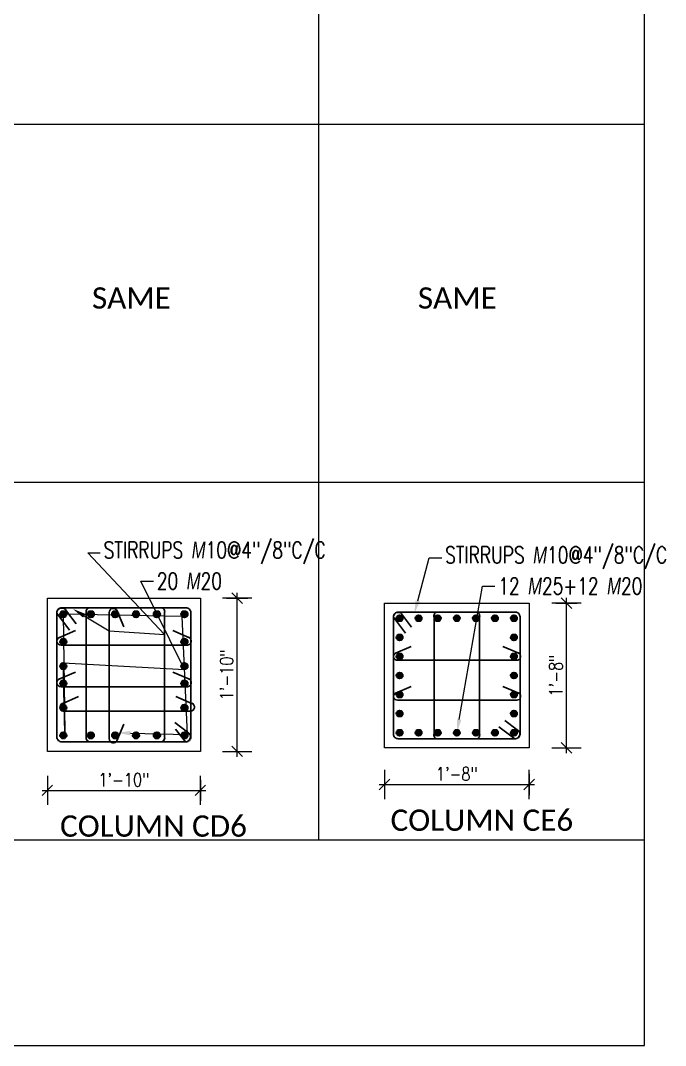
# Model space of a CAD drawing. Header units: inches. Extents: x 0 to 162649, y -36601 to -26324.
# Drawn here: x 143884.9 to 143975.9, y -29607 to -29462.4 of the extents above; entities that cross this region are included whole.
import ezdxf
from ezdxf import colors
from ezdxf.entities.mleader import LeaderData, LeaderLine
from ezdxf.math import Vec2, Vec3

# ---------------------------------------------------------------- set-up
doc = ezdxf.new("R2010")
doc.units = ezdxf.units.IN
doc.header["$MEASUREMENT"] = 0
for name, color, linetype, lineweight in [('Column', 211, 'Continuous', 9), ('dimention', 1, 'Continuous', 13), ('Line', 31, 'Continuous', 5), ('OL_AR_Text', 140, 'Continuous', 5), ('Rein', 3, 'Continuous', 30), ('Stirrups', 191, 'Continuous', 25), ('TEXT', 7, 'Continuous', 9)]:
    doc.layers.add(name, color=color, linetype=linetype, lineweight=lineweight)
doc.styles.add('1-8 Annotative Text', font='calibri.ttf', dxfattribs={"height": 0.125})
doc.styles.add('DIM', font='simplex.shx', dxfattribs={"width": 0.75})
doc.styles.add('rmtext', font='romans.shx', dxfattribs={"width": 0.8})
doc.dimstyles.new('DIM-24', dxfattribs={"dimscale": 24, "dimtxt": 0.078125, "dimasz": 0.0625, "dimexe": 0.0625, "dimexo": 0.015625, "dimgap": 0.015625, "dimtad": 1, "dimdec": 1, "dimzin": 3, "dimdsep": 46, "dimlunit": 4, "dimtxsty": 'rmtext', "dimblk": 'OBLIQUE', "dimcen": 0.09375, "dimdle": 0.03125, "dimclrd": 1, "dimclre": 1, "dimclrt": 2, "dimadec": 0, "dimazin": 0, "dimtfac": 0.75, "dimtdec": 1, "dimtix": 1, "dimtmove": 0, "dimatfit": 3, "dimfxl": 0.0625, "dimfxlon": 1, "dimfrac": 1, "dimtolj": 1, "dimtzin": 0, "dimlwd": -1, "dimlwe": 5, "dimarcsym": 0})

# ---------------------------------------------------------------- blocks, each defined once
blk = doc.blocks.new('_Oblique')
for p, q in [((0, -1.375), (0, 1.375)), ((-0.495, -0.495), (0.495, 0.495))]:
    blk.add_line(p, q)
blk = doc.blocks.new('*D778')
at = {"layer": 'Defpoints', "color": 0, "transparency": 16777216}
for p in [(143936.27, -29565), (143956.67, -29565), (143956.67, -29570.19)]:
    blk.add_point(p, dxfattribs=at)
at = {"layer": 'dimention', "color": 1, "lineweight": 5, "transparency": 16777216}
for p, q in [((143936.27, -29568.69), (143936.27, -29571.69)), ((143956.67, -29568.69), (143956.67, -29571.69))]:
    blk.add_line(p, q, dxfattribs=at)
at = {"layer": 'dimention', "color": 1, "transparency": 16777216}
blk.add_line((143935.52, -29570.19), (143957.42, -29570.19), dxfattribs=at)
at = {"layer": 'dimention', "color": 1, "transparency": 16777216, "xscale": 1.5, "yscale": 1.5, "zscale": 1.5, "rotation": 180}
blk.add_blockref('_Oblique', (143936.27, -29570.19), dxfattribs=at)
at = {"layer": 'dimention', "color": 1, "transparency": 16777216, "xscale": 1.5, "yscale": 1.5, "zscale": 1.5}
blk.add_blockref('_Oblique', (143956.67, -29570.19), dxfattribs=at)
at = {"layer": 'dimention', "color": 2, "transparency": 16777216, "insert": (143946.47, -29568.69), "char_height": 1.875, "attachment_point": 5, "style": 'rmtext'}
blk.add_mtext('\\A1;1\'-8"', dxfattribs=at)
blk = doc.blocks.new('*D779')
at = {"layer": 'Defpoints', "color": 0, "transparency": 16777216}
for p in [(143956.67, -29544.6), (143961.95, -29544.6), (143956.67, -29565)]:
    blk.add_point(p, dxfattribs=at)
at = {"layer": 'dimention', "color": 1, "transparency": 16777216}
blk.add_line((143961.95, -29565.75), (143961.95, -29543.85), dxfattribs=at)
at = {"layer": 'dimention', "color": 1, "lineweight": 5, "transparency": 16777216}
for p, q in [((143960.45, -29544.6), (143963.45, -29544.6)), ((143960.45, -29565), (143963.45, -29565))]:
    blk.add_line(p, q, dxfattribs=at)
at = {"layer": 'dimention', "color": 1, "transparency": 16777216, "xscale": 1.5, "yscale": 1.5, "zscale": 1.5}
for p, rotation in [((143961.95, -29544.6), 90), ((143961.95, -29565), 270)]:
    blk.add_blockref('_Oblique', p, dxfattribs=dict(at, rotation=rotation))
at = {"layer": 'dimention', "color": 2, "transparency": 16777216, "insert": (143960.46, -29554.8), "char_height": 1.875, "attachment_point": 5, "rotation": 90, "style": 'rmtext'}
blk.add_mtext('\\A1;1\'-8"', dxfattribs=at)
blk = doc.blocks.new('*D807')
at = {"layer": 'Defpoints', "color": 0, "transparency": 16777216}
for p in [(143888.67, -29565.5), (143910.27, -29565.5), (143910.27, -29571)]:
    blk.add_point(p, dxfattribs=at)
at = {"layer": 'dimention', "color": 1, "lineweight": 5, "transparency": 16777216}
for p, q in [((143888.67, -29569.5), (143888.67, -29572.5)), ((143910.27, -29569.5), (143910.27, -29572.5))]:
    blk.add_line(p, q, dxfattribs=at)
at = {"layer": 'dimention', "color": 1, "transparency": 16777216}
blk.add_line((143887.92, -29571), (143911.02, -29571), dxfattribs=at)
at = {"layer": 'dimention', "color": 1, "transparency": 16777216, "xscale": 1.5, "yscale": 1.5, "zscale": 1.5, "rotation": 180}
blk.add_blockref('_Oblique', (143888.67, -29571), dxfattribs=at)
at = {"layer": 'dimention', "color": 1, "transparency": 16777216, "xscale": 1.5, "yscale": 1.5, "zscale": 1.5}
blk.add_blockref('_Oblique', (143910.27, -29571), dxfattribs=at)
at = {"layer": 'dimention', "color": 2, "transparency": 16777216, "insert": (143899.47, -29569.51), "char_height": 1.875, "attachment_point": 5, "style": 'rmtext'}
blk.add_mtext('\\A1;1\'-10"', dxfattribs=at)
blk = doc.blocks.new('*D808')
at = {"layer": 'Defpoints', "color": 0, "transparency": 16777216}
for p in [(143910.27, -29543.9), (143915.47, -29543.9), (143910.27, -29565.5)]:
    blk.add_point(p, dxfattribs=at)
at = {"layer": 'dimention', "color": 1, "lineweight": 5, "transparency": 16777216}
for p, q in [((143913.97, -29543.9), (143916.97, -29543.9)), ((143913.97, -29565.5), (143916.97, -29565.5))]:
    blk.add_line(p, q, dxfattribs=at)
at = {"layer": 'dimention', "color": 1, "transparency": 16777216}
blk.add_line((143915.47, -29566.25), (143915.47, -29543.15), dxfattribs=at)
at = {"layer": 'dimention', "color": 1, "transparency": 16777216, "xscale": 1.5, "yscale": 1.5, "zscale": 1.5}
for p, rotation in [((143915.47, -29543.9), 90), ((143915.47, -29565.5), 270)]:
    blk.add_blockref('_Oblique', p, dxfattribs=dict(at, rotation=rotation))
at = {"layer": 'dimention', "color": 2, "transparency": 16777216, "insert": (143913.98, -29554.7), "char_height": 1.875, "attachment_point": 5, "rotation": 90, "style": 'rmtext'}
blk.add_mtext('\\A1;1\'-10"', dxfattribs=at)

msp = doc.modelspace()

# ---------------------------------------------------------------- hatches: boundary and pattern name
at = {"layer": 'Rein'}
h = msp.add_hatch(color=256, dxfattribs=at)
h.dxf.hatch_style = 1
h.paths.add_polyline_path([(143891.37, -29546.15, 1), (143890.47, -29546.15, 1)])
h = msp.add_hatch(color=256, dxfattribs=at)
h.dxf.hatch_style = 1
h.paths.add_polyline_path([(143895.25, -29546.15, 1), (143894.35, -29546.15, 1)])
h = msp.add_hatch(color=256, dxfattribs=at)
h.dxf.hatch_style = 1
h.paths.add_polyline_path([(143898.7, -29546.15, 1), (143897.8, -29546.15, 1)])
h = msp.add_hatch(color=256, dxfattribs=at)
h.dxf.hatch_style = 1
h.paths.add_polyline_path([(143901.64, -29546.15, 1), (143900.74, -29546.15, 1)])
h = msp.add_hatch(color=256, dxfattribs=at)
h.dxf.hatch_style = 1
h.paths.add_polyline_path([(143904.58, -29546.15, 1), (143903.68, -29546.15, 1)])
h = msp.add_hatch(color=256, dxfattribs=at)
h.dxf.hatch_style = 1
h.paths.add_polyline_path([(143908.47, -29546.15, 1), (143907.57, -29546.15, 1)])
h = msp.add_hatch(color=256, dxfattribs=at)
h.dxf.hatch_style = 1
h.paths.add_polyline_path([(143938.82, -29546.72, 1), (143937.97, -29546.72, 1)])
h = msp.add_hatch(color=256, dxfattribs=at)
h.dxf.hatch_style = 1
h.paths.add_polyline_path([(143941.51, -29546.72, 1), (143940.66, -29546.72, 1)])
h = msp.add_hatch(color=256, dxfattribs=at)
h.dxf.hatch_style = 1
h.paths.add_polyline_path([(143944.2, -29546.72, 1), (143943.35, -29546.72, 1)])
h = msp.add_hatch(color=256, dxfattribs=at)
h.dxf.hatch_style = 1
h.paths.add_polyline_path([(143946.89, -29546.72, 1), (143946.04, -29546.72, 1)])
h = msp.add_hatch(color=256, dxfattribs=at)
h.dxf.hatch_style = 1
h.paths.add_polyline_path([(143949.58, -29546.72, 1), (143948.73, -29546.72, 1)])
h = msp.add_hatch(color=256, dxfattribs=at)
h.dxf.hatch_style = 1
h.paths.add_polyline_path([(143952.27, -29546.72, 1), (143951.42, -29546.72, 1)])
h = msp.add_hatch(color=256, dxfattribs=at)
h.dxf.hatch_style = 1
h.paths.add_polyline_path([(143954.97, -29546.72, 1), (143954.12, -29546.72, 1)])
h = msp.add_hatch(color=256, dxfattribs=at)
h.dxf.hatch_style = 1
h.paths.add_polyline_path([(143891.37, -29550.03, 1), (143890.47, -29550.03, 1)])
h = msp.add_hatch(color=256, dxfattribs=at)
h.dxf.hatch_style = 1
h.paths.add_polyline_path([(143908.47, -29550.03, 1), (143907.57, -29550.03, 1)])
h = msp.add_hatch(color=256, dxfattribs=at)
h.dxf.hatch_style = 1
h.paths.add_polyline_path([(143938.82, -29549.42, 1), (143937.97, -29549.42, 1)])
h = msp.add_hatch(color=256, dxfattribs=at)
h.dxf.hatch_style = 1
h.paths.add_polyline_path([(143954.97, -29549.42, 1), (143954.12, -29549.42, 1)])
h = msp.add_hatch(color=256, dxfattribs=at)
h.dxf.hatch_style = 1
h.paths.add_polyline_path([(143938.82, -29552.11, 1), (143937.97, -29552.11, 1)])
h = msp.add_hatch(color=256, dxfattribs=at)
h.dxf.hatch_style = 1
h.paths.add_polyline_path([(143954.97, -29552.11, 1), (143954.12, -29552.11, 1)])
h = msp.add_hatch(color=256, dxfattribs=at)
h.dxf.hatch_style = 1
h.paths.add_polyline_path([(143891.37, -29553.48, 1), (143890.47, -29553.48, 1)])
h = msp.add_hatch(color=256, dxfattribs=at)
h.dxf.hatch_style = 1
h.paths.add_polyline_path([(143908.47, -29553.48, 1), (143907.57, -29553.48, 1)])
h = msp.add_hatch(color=256, dxfattribs=at)
h.dxf.hatch_style = 1
h.paths.add_polyline_path([(143938.82, -29554.8, 1), (143937.97, -29554.8, 1)])
h = msp.add_hatch(color=256, dxfattribs=at)
h.dxf.hatch_style = 1
h.paths.add_polyline_path([(143954.97, -29554.8, 1), (143954.12, -29554.8, 1)])
h = msp.add_hatch(color=256, dxfattribs=at)
h.dxf.hatch_style = 1
h.paths.add_polyline_path([(143891.37, -29555.92, 1), (143890.47, -29555.92, 1)])
h = msp.add_hatch(color=256, dxfattribs=at)
h.dxf.hatch_style = 1
h.paths.add_polyline_path([(143908.47, -29555.92, 1), (143907.57, -29555.92, 1)])
h = msp.add_hatch(color=256, dxfattribs=at)
h.dxf.hatch_style = 1
h.paths.add_polyline_path([(143938.82, -29557.49, 1), (143937.97, -29557.49, 1)])
h = msp.add_hatch(color=256, dxfattribs=at)
h.dxf.hatch_style = 1
h.paths.add_polyline_path([(143954.97, -29557.49, 1), (143954.12, -29557.49, 1)])
h = msp.add_hatch(color=256, dxfattribs=at)
h.dxf.hatch_style = 1
h.paths.add_polyline_path([(143891.37, -29559.36, 1), (143890.47, -29559.36, 1)])
h = msp.add_hatch(color=256, dxfattribs=at)
h.dxf.hatch_style = 1
h.paths.add_polyline_path([(143908.47, -29559.36, 1), (143907.57, -29559.36, 1)])
h = msp.add_hatch(color=256, dxfattribs=at)
h.dxf.hatch_style = 1
h.paths.add_polyline_path([(143938.82, -29560.18, 1), (143937.97, -29560.18, 1)])
h = msp.add_hatch(color=256, dxfattribs=at)
h.dxf.hatch_style = 1
h.paths.add_polyline_path([(143954.97, -29560.18, 1), (143954.12, -29560.18, 1)])
h = msp.add_hatch(color=256, dxfattribs=at)
h.dxf.hatch_style = 1
h.paths.add_polyline_path([(143891.37, -29563.25, 1), (143890.47, -29563.25, 1)])
h = msp.add_hatch(color=256, dxfattribs=at)
h.dxf.hatch_style = 1
h.paths.add_polyline_path([(143895.25, -29563.25, 1), (143894.35, -29563.25, 1)])
h = msp.add_hatch(color=256, dxfattribs=at)
h.dxf.hatch_style = 1
h.paths.add_polyline_path([(143898.7, -29563.25, 1), (143897.8, -29563.25, 1)])
h = msp.add_hatch(color=256, dxfattribs=at)
h.dxf.hatch_style = 1
h.paths.add_polyline_path([(143901.64, -29563.25, 1), (143900.74, -29563.25, 1)])
h = msp.add_hatch(color=256, dxfattribs=at)
h.dxf.hatch_style = 1
h.paths.add_polyline_path([(143904.58, -29563.25, 1), (143903.68, -29563.25, 1)])
h = msp.add_hatch(color=256, dxfattribs=at)
h.dxf.hatch_style = 1
h.paths.add_polyline_path([(143908.47, -29563.25, 1), (143907.57, -29563.25, 1)])
h = msp.add_hatch(color=256, dxfattribs=at)
h.dxf.hatch_style = 1
h.paths.add_polyline_path([(143938.82, -29562.87, 1), (143937.97, -29562.87, 1)])
h = msp.add_hatch(color=256, dxfattribs=at)
h.dxf.hatch_style = 1
h.paths.add_polyline_path([(143941.51, -29562.87, 1), (143940.66, -29562.87, 1)])
h = msp.add_hatch(color=256, dxfattribs=at)
h.dxf.hatch_style = 1
h.paths.add_polyline_path([(143944.2, -29562.87, 1), (143943.35, -29562.87, 1)])
h = msp.add_hatch(color=256, dxfattribs=at)
h.dxf.hatch_style = 1
h.paths.add_polyline_path([(143946.89, -29562.87, 1), (143946.04, -29562.87, 1)])
h = msp.add_hatch(color=256, dxfattribs=at)
h.dxf.hatch_style = 1
h.paths.add_polyline_path([(143949.58, -29562.87, 1), (143948.73, -29562.87, 1)])
h = msp.add_hatch(color=256, dxfattribs=at)
h.dxf.hatch_style = 1
h.paths.add_polyline_path([(143952.27, -29562.87, 1), (143951.42, -29562.87, 1)])
h = msp.add_hatch(color=256, dxfattribs=at)
h.dxf.hatch_style = 1
h.paths.add_polyline_path([(143954.97, -29562.87, 1), (143954.12, -29562.87, 1)])

# ---------------------------------------------------------------- linework, layer by layer
at = {"layer": 'Column'}
for p, q in [((143894.83, -29545.25), (143895.06, -29545.25)), ((143943.04, -29545.87), (143943.25, -29545.87))]:
    msp.add_line(p, q, dxfattribs=at)
for points in [[(143888.67, -29543.9), (143910.27, -29543.9), (143910.27, -29565.5), (143888.67, -29565.5)], [(143936.27, -29544.6), (143956.67, -29544.6), (143956.67, -29565), (143936.27, -29565)]]:
    msp.add_lwpolyline(points, close=True, dxfattribs=at)
for p in [(143941.08, -29546.72), (143943.77, -29546.72), (143946.47, -29546.72), (143949.16, -29546.72), (143951.85, -29546.72), (143938.39, -29549.42), (143954.54, -29549.42), (143938.39, -29552.11), (143954.54, -29552.11), (143938.39, -29554.8), (143954.54, -29554.8), (143938.39, -29557.49), (143954.54, -29557.49), (143938.39, -29560.18), (143954.54, -29560.18), (143941.08, -29562.87), (143943.77, -29562.87), (143946.47, -29562.87), (143949.16, -29562.87), (143951.85, -29562.87)]:
    msp.add_point(p, dxfattribs=at)
at = {"layer": 'Line'}
for p, q in [((143926.97, -29578), (143926.97, -29073)), ((143972.97, -29607), (143972.97, -29073)), ((143713.97, -29477), (143972.97, -29477)), ((143713.97, -29527.5), (143972.97, -29527.5)), ((143713.97, -29578), (143972.97, -29578)), ((143713.97, -29607), (143972.97, -29607))]:
    msp.add_line(p, q, dxfattribs=at)
at = {"layer": 'Rein'}
for centre, radius in [((143890.92, -29546.15), 0.45), ((143894.8, -29546.15), 0.45), ((143898.25, -29546.15), 0.45), ((143901.19, -29546.15), 0.45), ((143904.13, -29546.15), 0.45), ((143908.02, -29546.15), 0.45), ((143938.39, -29546.72), 0.425), ((143941.08, -29546.72), 0.425), ((143943.77, -29546.72), 0.425), ((143946.47, -29546.72), 0.425), ((143949.16, -29546.72), 0.425), ((143951.85, -29546.72), 0.425), ((143954.54, -29546.72), 0.425), ((143890.92, -29550.03), 0.45), ((143908.02, -29550.03), 0.45), ((143938.39, -29549.42), 0.425), ((143954.54, -29549.42), 0.425), ((143938.39, -29552.11), 0.425), ((143954.54, -29552.11), 0.425), ((143890.92, -29553.48), 0.45), ((143908.02, -29553.48), 0.45), ((143938.39, -29554.8), 0.425), ((143954.54, -29554.8), 0.425), ((143890.92, -29555.92), 0.45), ((143908.02, -29555.92), 0.45), ((143938.39, -29557.49), 0.425), ((143954.54, -29557.49), 0.425), ((143890.92, -29559.36), 0.45), ((143908.02, -29559.36), 0.45), ((143938.39, -29560.18), 0.425), ((143954.54, -29560.18), 0.425), ((143890.92, -29563.25), 0.45), ((143894.8, -29563.25), 0.45), ((143898.25, -29563.25), 0.45), ((143901.19, -29563.25), 0.45), ((143904.13, -29563.25), 0.45), ((143908.02, -29563.25), 0.45), ((143938.39, -29562.87), 0.425), ((143941.08, -29562.87), 0.425), ((143943.77, -29562.87), 0.425), ((143946.47, -29562.87), 0.425), ((143949.16, -29562.87), 0.425), ((143951.85, -29562.87), 0.425), ((143954.54, -29562.87), 0.425)]:
    msp.add_circle(centre, radius, dxfattribs=at)
at = {"layer": 'Stirrups'}
for p, q in [((143890.02, -29546), (143891.82, -29548.4)), ((143891.36, -29545.7), (143892.72, -29547.5)), ((143894.16, -29545.92), (143894.16, -29563.73)), ((143897.41, -29545.92), (143897.41, -29563.79)), ((143898.46, -29545.59), (143899.47, -29547.95)), ((143905.22, -29545.92), (143905.22, -29563.47)), ((143937.54, -29546.59), (143939.24, -29548.85)), ((143938.81, -29546.3), (143940.09, -29548)), ((143943.25, -29546.51), (143943.25, -29563.33)), ((143949.68, -29546.51), (143949.68, -29563.09)), ((143890.29, -29549.47), (143892.64, -29548.46)), ((143908.73, -29549.47), (143906.37, -29548.46)), ((143890.62, -29550.52), (143908.49, -29550.52)), ((143937.8, -29551.65), (143940.02, -29550.7)), ((143955.21, -29551.65), (143952.98, -29550.7)), ((143938.11, -29552.64), (143954.99, -29552.64)), ((143890.29, -29555.33), (143892.64, -29554.32)), ((143908.73, -29555.33), (143906.37, -29554.32)), ((143890.62, -29556.38), (143908.49, -29556.38)), ((143937.8, -29557.28), (143940.02, -29556.33)), ((143955.21, -29557.28), (143952.98, -29556.33)), ((143890.74, -29558.78), (143893.09, -29557.77)), ((143909.18, -29558.78), (143906.82, -29557.77)), ((143938.11, -29558.27), (143954.99, -29558.27)), ((143891.07, -29559.82), (143908.94, -29559.82)), ((143898.46, -29564.03), (143899.47, -29561.67)), ((143908.47, -29562.81), (143906.67, -29561.45)), ((143954.97, -29562.46), (143953.27, -29561.17)), ((143908.16, -29564.15), (143906.77, -29562.35)), ((143954.68, -29563.72), (143952.42, -29562.02))]:
    msp.add_line(p, q, dxfattribs=at)
for points in [[(143890.69, -29545.25), (143908.24, -29545.25, -0.414214), (143908.92, -29545.92), (143908.92, -29563.47, -0.414214), (143908.24, -29564.15), (143890.69, -29564.15, -0.414214), (143890.02, -29563.47), (143890.02, -29545.92, -0.414214)], [(143938.18, -29545.87), (143954.75, -29545.87, -0.414214), (143955.39, -29546.51), (143955.39, -29563.09, -0.414214), (143954.75, -29563.72), (143938.18, -29563.72, -0.414214), (143937.54, -29563.09), (143937.54, -29546.51, -0.414214)]]:
    msp.add_lwpolyline(points, format="xyb", close=True, dxfattribs=at)
for centre, radius, start, end in [((143890.72, -29545.98), 0.7, 23.7791, 175.3085), ((143894.71, -29545.79), 0.561, 76.7473, 193.2527), ((143897.97, -29545.88), 0.563, 15.9324, 184.7989), ((143904.68, -29545.79), 0.561, 346.7473, 103.2527), ((143938.2, -29546.56), 0.661, 23.7791, 175.3085), ((143943.76, -29546.39), 0.53, 76.7473, 193.2527), ((143949.17, -29546.39), 0.53, 346.7473, 103.2527), ((143890.57, -29549.95), 0.563, 105.9324, 274.7989), ((143908.44, -29549.95), 0.563, 265.2011, 74.0676), ((143938.07, -29552.11), 0.532, 105.9324, 274.7989), ((143954.94, -29552.11), 0.532, 265.2011, 74.0676), ((143890.57, -29555.82), 0.563, 105.9324, 274.7989), ((143908.44, -29555.82), 0.563, 265.2011, 74.0676), ((143938.06, -29557.74), 0.532, 105.9324, 274.7989), ((143954.94, -29557.74), 0.532, 265.2011, 74.0676), ((143891.02, -29559.26), 0.563, 105.9324, 274.7989), ((143908.89, -29559.26), 0.563, 265.2011, 74.0676), ((143908.18, -29563.45), 0.7, 274.6915, 66.2209), ((143943.76, -29563.21), 0.53, 166.7473, 283.2527), ((143949.17, -29563.21), 0.53, 256.7473, 13.2527), ((143954.7, -29563.06), 0.661, 274.6915, 66.2209), ((143894.71, -29563.6), 0.561, 166.7473, 283.2527), ((143897.97, -29563.75), 0.563, 175.2011, 344.0676), ((143904.68, -29563.6), 0.561, 256.7473, 13.2527)]:
    msp.add_arc(centre, radius, start, end, dxfattribs=at)

# ---------------------------------------------------------------- texts
at = {"layer": 'OL_AR_Text', "char_height": 3, "attachment_point": 1, "style": '1-8 Annotative Text'}
for insert in [(143894.97, -29500.04), (143940.97, -29500.04)]:
    msp.add_mtext_dynamic_manual_height_columns('SAME', width=432.2308, gutter_width=60, heights=[0], dxfattribs=dict(at, insert=insert))
for s, insert in [('COLUMN CD6', (143890.47, -29574.54)), ('COLUMN CE6', (143937.12, -29573.71))]:
    msp.add_mtext(s, dxfattribs=dict(at, insert=insert))

# ---------------------------------------------------------------- dimensions: what is measured, and where the dimension line sits
at = {"layer": 'dimention'}
for base, p1, p2, text, picture, middle in [((143915.47, -29543.9), (143910.27, -29565.5), (143910.27, -29543.9), '1\'-10"', '*D808', (143913.98, -29554.7)), ((143961.95, -29544.6), (143956.67, -29565), (143956.67, -29544.6), '1\'-8"', '*D779', (143960.46, -29554.8))]:
    dim = msp.add_linear_dim(base=base, p1=p1, p2=p2, angle=90, text=text, dimstyle='DIM-24', dxfattribs=at)
    dim.commit()
    dim.dimension.update_dxf_attribs({"geometry": picture, "text_midpoint": middle})
for base, p1, p2, text, picture, middle in [((143910.27, -29571), (143888.67, -29565.5), (143910.27, -29565.5), '1\'-10"', '*D807', (143899.47, -29569.51)), ((143956.67, -29570.19), (143936.27, -29565), (143956.67, -29565), '1\'-8"', '*D778', (143946.47, -29568.69))]:
    dim = msp.add_linear_dim(base=base, p1=p1, p2=p2, text=text, dimstyle='DIM-24', dxfattribs=at)
    dim.commit()
    dim.dimension.update_dxf_attribs({"geometry": picture, "text_midpoint": middle})

# ---------------------------------------------------------------- leaders
at = {"layer": 'TEXT'}
ml = msp.add_multileader_mtext('Standard', dxfattribs=at)
ml.set_content('STIRRUPS {\\Fgothici|c0;M}10@4"/8"C/C', color=256, style='DIM')
ml.set_leader_properties(color=1, linetype='ByLayer', lineweight=9)
ml.build(insert=Vec2(0, 0))
ml.multileader.update_dxf_attribs({"text_right_attachment_type": 2, "dogleg_length": 0.25, "arrow_head_size": 1.88, "scale": 40})
ctx = ml.context
ctx.base_point, ctx.scale, ctx.char_height, ctx.arrow_head_size, ctx.landing_gap_size, ctx.plane_origin = Vec3(143896.15, -29537.49), 40, 2.3438, 1.88, 0.469, Vec3(143905.96, -29543.14)
ctx.right_attachment = 2
notes = []
notes.append((ctx, [(0, (1, 1, 0), (143894.39, -29537.49), (1, 0), 1.76, [(2, [(143892.26, -29545.4), (143897.41, -29548.5), (143905.22, -29549)], 0, [])])]))
ctx.mtext.insert, ctx.mtext.flow_direction = Vec3(143896.62, -29535.92), 5
ml = msp.add_multileader_mtext('Standard', dxfattribs=at)
ml.set_content('STIRRUPS {\\Fgothici|c0;M}10@4"/8"C/C', color=256, style='DIM')
ml.set_leader_properties(color=1, linetype='ByLayer', lineweight=9)
ml.build(insert=Vec2(0, 0))
ml.multileader.update_dxf_attribs({"text_right_attachment_type": 2, "dogleg_length": 0.25, "arrow_head_size": 1.88, "scale": 40})
ctx = ml.context
ctx.base_point, ctx.scale, ctx.char_height, ctx.arrow_head_size, ctx.landing_gap_size, ctx.plane_origin = Vec3(143944.35, -29538.19), 40, 2.3438, 1.88, 0.469, Vec3(143954.16, -29543.84)
ctx.right_attachment = 2
notes.append((ctx, [(0, (1, 1, 0), (143942.59, -29538.19), (1, 0), 1.76, [(0, [(143940.46, -29546.1)], 0, [])])]))
ctx.mtext.insert, ctx.mtext.flow_direction = Vec3(143944.82, -29536.62), 5
ml = msp.add_multileader_mtext('Standard', dxfattribs=at)
ml.set_content('20 {\\Fgothici|c0;M}20', color=256, style='DIM')
ml.set_leader_properties(color=1, linetype='ByLayer', lineweight=9)
ml.build(insert=Vec2(0, 0))
ml.multileader.update_dxf_attribs({"text_right_attachment_type": 2, "dogleg_length": 0.25, "arrow_head_size": 1.88, "scale": 40})
ctx = ml.context
ctx.base_point, ctx.scale, ctx.char_height, ctx.arrow_head_size, ctx.landing_gap_size, ctx.plane_origin = Vec3(143903.65, -29541.49), 40, 2.3438, 1.88, 0.469, Vec3(143913.46, -29547.14)
ctx.right_attachment = 2
notes.append((ctx, [(0, (1, 1, 0), (143901.89, -29541.49), (1, 0), 1.76, [(6, [(143898.52, -29562.89), (143908.45, -29563.12), (143907.72, -29546.49), (143890.92, -29546.15), (143891.12, -29562.85), (143890.92, -29553.03), (143908.02, -29553.93)], 0, [])])]))
ctx.mtext.insert, ctx.mtext.flow_direction = Vec3(143904.12, -29540.31), 5
ml = msp.add_multileader_mtext('Standard', dxfattribs=at)
ml.set_content('12 {\\Fgothici|c0;M}25+12 {\\Fgothici|c0;M}20', color=256, style='DIM')
ml.set_leader_properties(color=1, linetype='ByLayer', lineweight=9)
ml.build(insert=Vec2(0, 0))
ml.multileader.update_dxf_attribs({"text_right_attachment_type": 2, "dogleg_length": 0.25, "arrow_head_size": 1.88, "scale": 40})
ctx = ml.context
ctx.base_point, ctx.scale, ctx.char_height, ctx.arrow_head_size, ctx.landing_gap_size, ctx.plane_origin = Vec3(143951.85, -29542.19), 40, 2.3438, 1.88, 0.469, Vec3(143961.66, -29547.84)
ctx.right_attachment = 2
notes.append((ctx, [(0, (1, 1, 0), (143950.09, -29542.19), (1, 0), 1.76, [(0, [(143946.47, -29562.87)], 0, [])])]))
ctx.mtext.insert, ctx.mtext.flow_direction = Vec3(143952.32, -29541.01), 5
for ctx, leaders in notes:
    for number, flags, end, landing, length, lines in leaders:
        leader = LeaderData()
        leader.index, (leader.has_last_leader_line, leader.has_dogleg_vector, leader.attachment_direction) = number, flags
        leader.last_leader_point, leader.dogleg_vector, leader.dogleg_length = Vec3(end), Vec3(landing), length
        for number, points, colour, breaks in lines:
            line = LeaderLine()
            line.index, line.vertices, line.color, line.breaks = number, Vec3.list(points), colors.encode_raw_color(colour), breaks
            leader.lines.append(line)
        ctx.leaders.append(leader)

doc.saveas('drawing.dxf')
